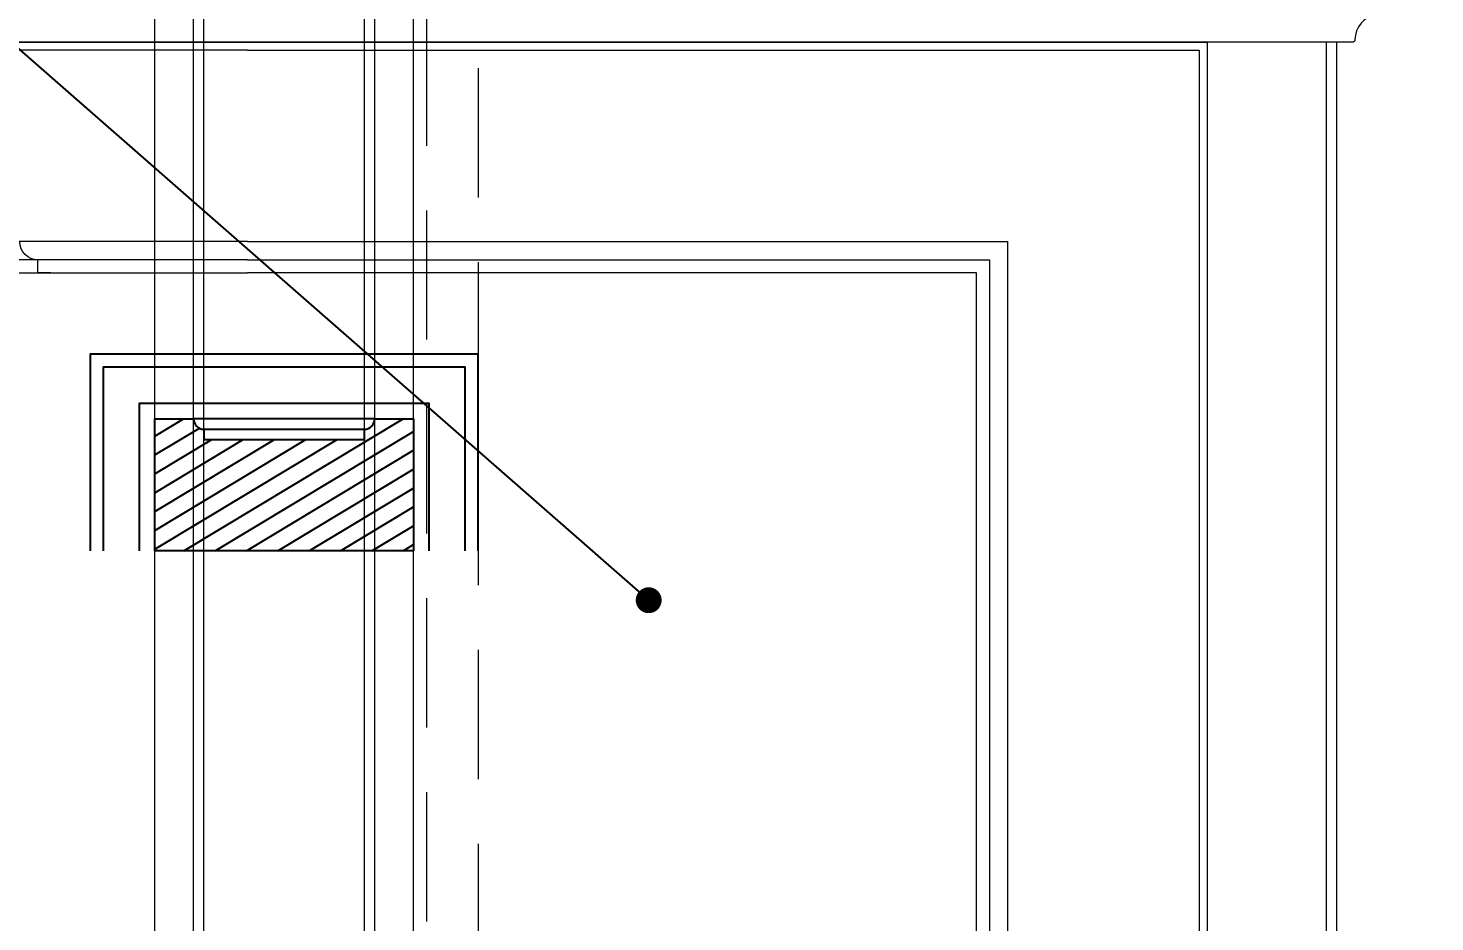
# Model space of a CAD drawing. Header units: inches. Extents: x 274057 to 444617, y 485849 to 635630.
# Drawn here: x 369337 to 369881, y 516769 to 517115 of the extents above; entities that cross this region are included whole.
import ezdxf

# ---------------------------------------------------------------- set-up
doc = ezdxf.new("R2010")
doc.units = ezdxf.units.IN
doc.header["$MEASUREMENT"] = 0
doc.linetypes.add('HIDDEN', pattern=[0.375, 0.25, -0.125])
for name, color, linetype in [('CQ centerline', 8, 'Continuous'), ('CQ Grg Gypsum', 41, 'Continuous'), ('CQ section wall', 3, 'Continuous'), ('CQ SPOT DETAIL DIMENSION', 9, 'Continuous'), ('CQ Wood Section', 60, 'Continuous'), ('CQ wood skirting plan', 34, 'Continuous'), ('CQ_callout', 34, 'Continuous')]:
    doc.layers.add(name, color=color, linetype=linetype)
doc.layers.add('CQ Furniture', color=190, linetype='Continuous', lineweight=0)
doc.styles.get("Standard").update_dxf_attribs({"font": 'arial.ttf'})
doc.dimstyles.new('chester 10', dxfattribs={"dimscale": 0.1, "dimtxt": 150, "dimasz": 50, "dimexe": 100, "dimexo": 0, "dimgap": 80, "dimtad": 1, "dimdec": 0, "dimzin": 0, "dimdsep": 46, "dimtxsty": 'Standard', "dimblk": 'DOT', "dimcen": 100, "dimclrd": 1, "dimclre": 1, "dimclrt": 3, "dimadec": 0, "dimazin": 0, "dimtfac": 1, "dimtdec": 0, "dimtofl": 0, "dimtmove": 0, "dimatfit": 3, "dimfxl": 1, "dimtolj": 1, "dimtzin": 0, "dimlwd": -1, "dimarcsym": 0})
doc.dimstyles.get("Standard").update_dxf_attribs({"dimtxt": 0.18, "dimasz": 0.18, "dimexe": 0.18, "dimexo": 0.0625, "dimgap": 0.09, "dimtad": 0, "dimtih": 1, "dimtoh": 1, "dimdec": 4, "dimzin": 0, "dimdsep": 46, "dimtxsty": 'Standard', "dimcen": 0.09, "dimadec": 0, "dimazin": 0, "dimtfac": 1, "dimtdec": 4, "dimtofl": 0, "dimtmove": 0, "dimatfit": 3, "dimfxl": 1, "dimtolj": 1, "dimtzin": 0, "dimarcsym": 0})

# ---------------------------------------------------------------- blocks, each defined once
blk = doc.blocks.new('ff-15 arch opening')
at = {"layer": 'CQ Grg Gypsum', "lineweight": 0, "ltscale": 5}
for p, q in [((375721.88, 512432.54, 0), (375721.88, 514762.54, 0)), ((375736.88, 512432.54, 0), (375736.88, 514762.54, 0)), ((375740.88, 512432.54, 0), (375740.88, 514762.54, 0)), ((375802.88, 512432.54, 0), (375802.88, 514762.54, 0)), ((375806.88, 512432.54, 0), (375806.88, 514762.54, 0)), ((375821.88, 512432.54, 0), (375821.88, 514762.54, 0))]:
    blk.add_line(p, q, dxfattribs=at)
at = {"layer": 'CQ section wall', "color": 8, "linetype": 'HIDDEN', "lineweight": 0, "ltscale": 200, "elevation": -0.01}
for points in [[(377876.88, 512132.54), (377876.88, 514782.54), (375826.88, 514782.54), (375826.88, 512132.54)], [(377856.88, 512282.54), (377856.88, 514762.54), (375846.88, 514762.54), (375846.88, 512282.54)]]:
    blk.add_lwpolyline(points, dxfattribs=at)
blk = doc.blocks.new('arch molding plan')
at = {"layer": 'CQ centerline'}
h = blk.add_hatch(dxfattribs=at)
h.set_pattern_fill('ANSI31', color=256, scale=50, angle=-13.9714, style=0)
h.set_pattern_definition([(31.0285767, (-11404.87, 16696.3715), (-3.22165956, 5.35568947), [])])
edge = h.paths.add_edge_path()
edge.add_line((364471.74, 530646.52), (364459.24, 530646.52))
edge.add_line((364459.24, 530646.52), (364384.24, 530646.52))
edge.add_line((364384.24, 530646.52), (364371.74, 530646.52))
edge.add_line((364371.74, 530646.52), (364371.74, 530697.52))
edge.add_line((364371.74, 530697.52), (364386.74, 530697.52))
edge.add_arc((364390.74, 530697.52), 4, 180.0003, 269.9993)
edge.add_line((364390.74, 530693.52), (364390.74, 530689.52))
edge.add_line((364390.74, 530689.52), (364452.74, 530689.52))
edge.add_line((364452.74, 530689.52), (364452.74, 530693.52))
edge.add_arc((364452.74, 530697.52), 4, 270.0007, 360.0001)
edge.add_line((364456.74, 530697.52), (364471.74, 530697.52))
edge.add_line((364471.74, 530697.52), (364471.74, 530646.52))
for p, q in [((364456.74, 530697.52, 0), (364386.74, 530697.52, 0)), ((364390.74, 530693.52, 0), (364452.74, 530693.52, 0))]:
    blk.add_line(p, q, dxfattribs=at)
at = {"layer": 'CQ Wood Section', "ltscale": 1000, "elevation": 0}
blk.add_lwpolyline([(364471.74, 530646.52), (364459.24, 530646.52), (364459.24, 530646.52), (364384.24, 530646.52), (364384.24, 530646.52), (364371.74, 530646.52), (364371.74, 530697.52), (364386.74, 530697.52, 0.414209), (364390.74, 530693.52), (364390.74, 530689.52), (364452.74, 530689.52), (364452.74, 530693.52, 0.414211), (364456.74, 530697.52), (364471.74, 530697.52), (364471.74, 530646.52)], format="xyb", dxfattribs=at)
at = {"layer": 'CQ wood skirting plan', "elevation": 0}
for points in [[(364496.74, 530646.52), (364496.74, 530722.52), (364346.74, 530722.52), (364346.74, 530646.52)], [(364491.74, 530646.52), (364491.74, 530717.52), (364351.74, 530717.52), (364351.74, 530646.52)], [(364477.74, 530646.52), (364477.74, 530703.52), (364365.74, 530703.52), (364365.74, 530646.52)]]:
    blk.add_lwpolyline(points, dxfattribs=at)
blk = doc.blocks.new('_Dot')
at = {"color": 0, "linetype": 'ByBlock', "lineweight": -2}
blk.add_line((-0.5, 0), (-1, 0), dxfattribs=at)
at = {"color": 0, "linetype": 'ByBlock', "const_width": 0.5}
blk.add_lwpolyline([(-0.25, 0, 1), (0.25, 0, 1)], format="xyb", close=True, dxfattribs=at)
blk = doc.blocks.new('*D495')
at = {"layer": 'CQ SPOT DETAIL DIMENSION', "color": 1, "lineweight": -2, "transparency": 16777216}
for p, q in [((369366.28, 518899.28), (369272.24, 518899.28)), ((369401.28, 516569.28), (369272.24, 516569.28))]:
    blk.add_line(p, q, dxfattribs=at)
at = {"layer": 'CQ SPOT DETAIL DIMENSION', "color": 1, "transparency": 16777216}
blk.add_line((369282.24, 518894.28), (369282.24, 516574.28), dxfattribs=at)
at = {"layer": 'Defpoints', "color": 0, "transparency": 16777216}
for p in [(369366.28, 518899.28, -0.02), (369282.24, 516569.28), (369401.28, 516569.28, -0.02)]:
    blk.add_point(p, dxfattribs=at)
at = {"layer": 'CQ SPOT DETAIL DIMENSION', "color": 1, "transparency": 16777216, "xscale": 5, "yscale": 5, "zscale": 5}
for p, rotation in [((369282.24, 518899.28), 90), ((369282.24, 516569.28), 270)]:
    blk.add_blockref('_Dot', p, dxfattribs=dict(at, rotation=rotation))
at = {"layer": 'CQ SPOT DETAIL DIMENSION', "color": 3, "transparency": 16777216, "insert": (369266.58, 517734.28), "char_height": 15, "attachment_point": 5, "rotation": 90}
blk.add_mtext('\\A1;2330', dxfattribs=at)
blk = doc.blocks.new('Desk classic side')
at = {"color": 0}
for p, q in [((323302.89, 504559.46, 0), (323302.89, 503999.46, 0)), ((323306.89, 504559.46, 0), (323306.89, 503999.46, 0))]:
    blk.add_line(p, q, dxfattribs=at)
at = {"color": 0, "lineweight": 0}
blk.add_line((323306.89, 504559.46, 0), (323306.89, 503999.46, 0), dxfattribs=at)
at = {"color": 0, "elevation": 0}
for points in [[(323302.89, 504599.46), (323288.79, 504599.46, 0.414214), (323286.79, 504597.46), (323286.79, 504595.46), (323284.79, 504595.46, 1), (323284.79, 504574.46), (323286.79, 504574.46), (323286.79, 504571.38, 0.373903), (323287.65, 504570.39, -0.335901), (323295.74, 504560.46, 0.451555), (323296.75, 504559.46), (323302.89, 504559.46)], [(323799.78, 504470.31), (323804.78, 504470.31), (323804.78, 504475.31, 0.413614), (323811.85, 504482.38), (323816.85, 504482.38), (323816.85, 504553.16), (323816.85, 504556.46), (323813.85, 504556.46), (323813.85, 504559.46), (323799.78, 504559.46)]]:
    blk.add_lwpolyline(points, format="xyb", dxfattribs=at)
for points in [[(323302.89, 504559.46), (323723.73, 504559.46)], [(323723.73, 504559.46), (323352.89, 504559.46), (323352.89, 503999.46), (323723.73, 503999.46)], [(324144.57, 504559.46), (323723.73, 504559.46)], [(323723.73, 504559.46), (324094.57, 504559.46), (324094.57, 503999.46), (323723.73, 503999.46)], [(323723.73, 504088.6), (323442.03, 504088.6), (323442.03, 504470.31), (323723.73, 504470.31)], [(323723.73, 504088.6), (324005.43, 504088.6), (324005.43, 504470.31), (323723.73, 504470.31)]]:
    blk.add_lwpolyline(points, dxfattribs=at)
at = {"color": 0, "lineweight": 0, "ltscale": 100, "elevation": 0}
for points in [[(323723.73, 504556.46), (323355.89, 504556.46), (323355.89, 504002.46), (323723.73, 504002.46)], [(323723.73, 504556.46), (324091.57, 504556.46), (324091.57, 504002.46), (323723.73, 504002.46)], [(323723.73, 504482.38), (323429.96, 504482.38), (323429.96, 504076.53), (323723.73, 504076.53)], [(323723.73, 504482.38), (324017.5, 504482.38), (324017.5, 504076.53), (323723.73, 504076.53)], [(323723.73, 504475.31), (323437.03, 504475.31), (323437.03, 504083.6), (323723.73, 504083.6)], [(323723.73, 504475.31), (324010.43, 504475.31), (324010.43, 504083.6), (323723.73, 504083.6)]]:
    blk.add_lwpolyline(points, dxfattribs=at)

msp = doc.modelspace()

# ---------------------------------------------------------------- block references
at = {"layer": 'CQ Furniture', "xscale": -1}
msp.add_blockref('Desk classic side', (693145.9, 12549.83, -0.02), dxfattribs=at)
at = {"layer": 'CQ Grg Gypsum'}
msp.add_blockref('ff-15 arch opening', (-6335.6, 4136.75, -0.02), dxfattribs=at)
at = {"layer": 'CQ Wood Section'}
msp.add_blockref('arch molding plan', (5014.55, -13733.89, -0.02), dxfattribs=at)

# ---------------------------------------------------------------- dimensions: what is measured, and where the dimension line sits
at = {"layer": 'CQ SPOT DETAIL DIMENSION'}
dim = msp.add_linear_dim(base=(369282.24, 516569.28), p1=(369366.28, 518899.28, -0.02), p2=(369401.28, 516569.28, -0.02), angle=90, dimstyle='chester 10', override={"dimtmove": 1}, dxfattribs=at)
dim.commit()
dim.dimension.update_dxf_attribs({"geometry": '*D495', "text_midpoint": (369266.58, 517734.28)})

# ---------------------------------------------------------------- leaders
at = {"layer": 'CQ_callout'}
msp.add_leader([(369577.19, 516893.52), (368146.82, 518146.6), (366582.89, 518146.6)], dimstyle='Standard', override={"dimasz": 10, "dimldrblk": 'Dot', "dimfxl": 0.1, "dimarcsym": 2}, dxfattribs=at)

doc.saveas('drawing.dxf')
